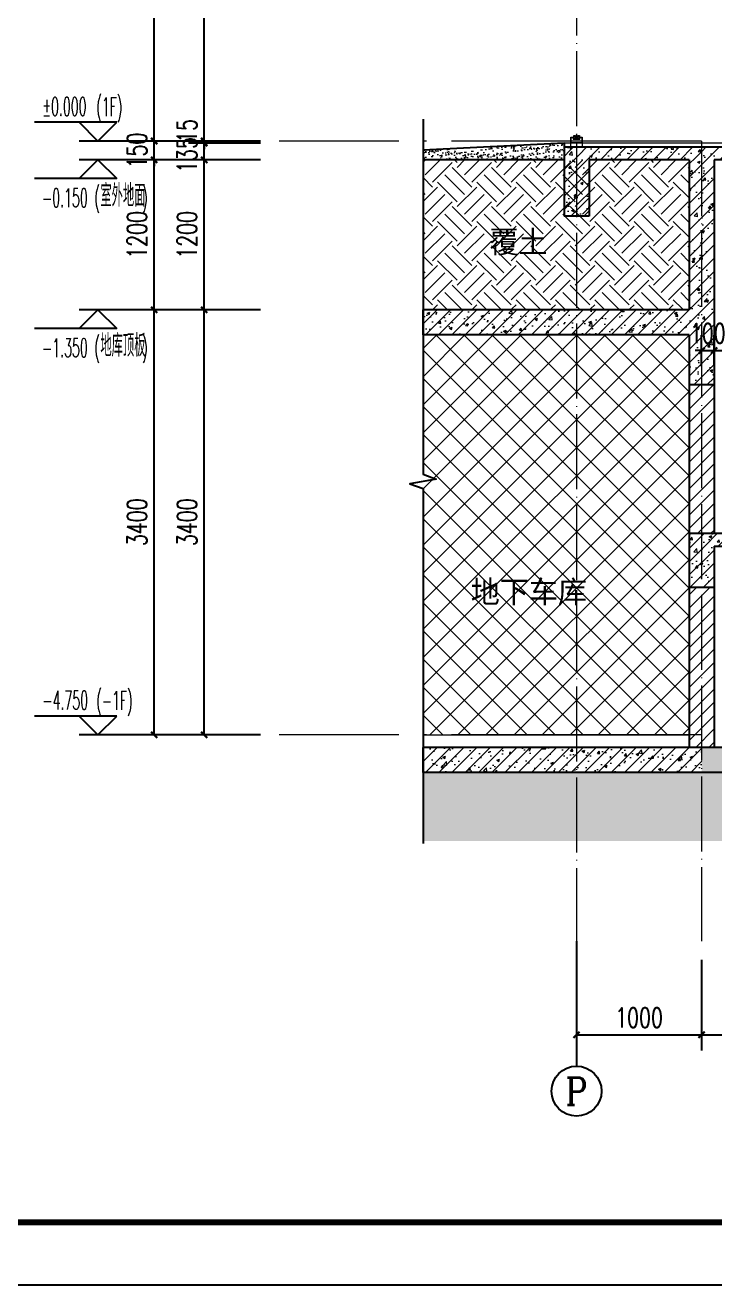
# Model space of a CAD drawing. Extents: x -1712635 to -854203, y -534641 to -21985.
# Drawn here: x -1008971 to -1003457, y -130393 to -120317 of the extents above; entities that cross this region are included whole.
import ezdxf
from ezdxf.enums import TextEntityAlignment as Align

# ---------------------------------------------------------------- set-up
doc = ezdxf.new("R2010")
doc.units = 0
doc.header["$LTSCALE"] = 1000
doc.linetypes.add('DOTE', pattern=[2.42, 2, -0.2, 0.02, -0.2])
doc.layers.get('0').update_dxf_attribs({"linetype": 'CONTINUOUS'})
doc.layers.get('Defpoints').update_dxf_attribs({"linetype": 'CONTINUOUS'})
for name, color, linetype in [('-TK', 7, 'CONTINUOUS'), ('A-AXIS_TEXT', 7, 'CONTINUOUS'), ('AXIS', 3, 'CONTINUOUS'), ('DIM_ELEV', 3, 'CONTINUOUS'), ('DIM_SYMB', 3, 'CONTINUOUS'), ('PUB_DIM', 3, 'CONTINUOUS'), ('PUB_TEXT', 2, 'CONTINUOUS'), ('WALL', 2, 'CONTINUOUS'), ('尺寸标注', 86, 'CONTINUOUS'), ('看线', 251, 'CONTINUOUS')]:
    doc.layers.add(name, color=color, linetype=linetype)
for name, color, linetype, lineweight in [('AXIS_TEXT', 7, 'CONTINUOUS', 20), ('DOTE', 19, 'DOTE', 9), ('PUB_HATCH', 8, 'CONTINUOUS', 9), ('S_WINDOW', 144, 'CONTINUOUS', 15), ('内粉刷', 37, 'CONTINUOUS', 9), ('填充', 251, 'CONTINUOUS', 5), ('细细', 250, 'CONTINUOUS', 0)]:
    doc.layers.add(name, color=color, linetype=linetype, lineweight=lineweight)
doc.styles.add('_TCH_AXIS', font='COMPLEX', dxfattribs={"bigfont": 'GBCBIG'})
doc.styles.add('_TCH_DIM', font='SIMPLEX.shx', dxfattribs={"width": 0.7, "bigfont": 'GBCBIG.shx'})
doc.styles.add('_TCH_DIM_T3', font='SIMPLEX', dxfattribs={"width": 0.705882, "bigfont": 'GBCBIG'})
doc.styles.add('COMPLEX', font='COMPLEX')
doc.dimstyles.new('_TCH_ARCH&&50', dxfattribs={"dimtxt": 157.5, "dimasz": 50, "dimexe": 125, "dimexo": 150, "dimgap": 58.75, "dimtad": 1, "dimdec": 0, "dimzin": 0, "dimdsep": 46, "dimtxsty": '_TCH_DIM_T3', "dimblk": 'ARCHTICK', "dimcen": 0.09, "dimclrt": 7, "dimazin": 0, "dimtfac": 1, "dimtdec": 0, "dimtix": 1, "dimtmove": 2, "dimatfit": 3, "dimldrblk": 'ARCHTICK', "dimfxl": 0, "dimtolj": 1, "dimtzin": 0, "dimarcsym": 0})
pattern_1 = [(315, (-2009027.263, -650810.5494), (-1.767766953, -1.767766953), []), (315, (-2009026.0845, -650810.5494), (-1.767766953, -1.767766953), [])]
pattern_2 = [(45, (-1144926.15, -28814.996), (-53.03301, 53.03301), []), (50, (-1144926.15, -28815), (215.17805, -18.82564), [22.5, -247.5]), (355, (-1144926.15, -28815), (-41.6254, 225.65764), [18, -198]), (100.4514, (-1144908.22, -28816.56), (173.55281, 206.83186), [19.12206, -210.34263]), (46.1842, (-1144926.15, -28755), (320.1723, -49.6557), [33.75, -371.25]), (96.6356, (-1144899.47, -28759.13), (280.3988, 292.23536), [28.6831, -315.5139]), (351.1842, (-1144926.15, -28755), (280.3986, 292.2356), [27, -297]), (21, (-1144896.15, -28770), (179.07212, -120.78567), [22.5, -247.5]), (326, (-1144896.15, -28770), (72.9946, 217.545), [18, -198]), (71.4514, (-1144881.22, -28780.06), (252.0668, 96.75915), [19.12206, -210.34263]), (37.5, (-1144926.15, -28814.996), (3.647957, 99.868156), [0, -195.6, 0, -201, 0, -198.75]), (7.5, (-1144926.15, -28815), (78.92086, 118.323514), [0, -114.6, 0, -191.1, 0, -75.75]), (327.5, (-1144993.05, -28814.996), (160.14673, -6.76646), [0, -75, 0, -234, 0, -310.5]), (317.5, (-1145023.05, -28815), (174.95585, 30.0315), [0, -97.5, 0, -155.4, 0, -220.5])]
pattern_3 = [(45, (-1144926.15, -28761.14), (-53.03303, 53.03303), [])]

# ---------------------------------------------------------------- blocks, each defined once
blk = doc.blocks.new('A1')
blk.add_lwpolyline([(0, 59400), (0, 0), (84100, 0), (84100, 59400)], close=True)
at = {"const_width": 100}
blk.add_lwpolyline([(2500, 58400), (2500, 1000), (83100, 1000), (83100, 58400)], close=True, dxfattribs=at)
blk = doc.blocks.new('_ArchTick')
at = {"color": 0, "const_width": 0.35}
blk.add_lwpolyline([(-0.5, -0.5), (0.5, 0.5)], dxfattribs=at)
blk = doc.blocks.new('*D1025')
at = {"layer": 'Defpoints', "color": 0}
for p in [(-1002063, -122920), (-1003462, -123194), (-1002063, -123194)]:
    blk.add_point(p, dxfattribs=at)
at = {"layer": '尺寸标注', "color": 0, "lineweight": -2}
for p, q in [((-1003462, -123044), (-1003463, -122795)), ((-1002063, -123044), (-1002063, -122795)), ((-1003463, -122920), (-1002063, -122920))]:
    blk.add_line(p, q, dxfattribs=at)
at = {"layer": '尺寸标注', "color": 0, "lineweight": -2, "xscale": 50, "yscale": 50, "zscale": 50}
for p, rotation in [((-1003463, -122920), 180.01210228788), ((-1002063, -122920), 0.01210228787994597)]:
    blk.add_blockref('_ArchTick', p, dxfattribs=dict(at, rotation=rotation))
at = {"layer": '尺寸标注', "color": 7, "insert": (-1002763, -122782), "char_height": 157.5, "attachment_point": 5, "rotation": 0.0121, "style": '_TCH_DIM_T3'}
blk.add_mtext('\\A1;1400', dxfattribs=at)
blk = doc.blocks.new('*D1026')
at = {"layer": 'Defpoints', "color": 0}
for p in [(-1003463, -122920), (-1003562, -123194), (-1003462, -123194)]:
    blk.add_point(p, dxfattribs=at)
at = {"layer": '尺寸标注', "color": 0, "lineweight": -2}
for p, q in [((-1003563, -123044), (-1003563, -122795)), ((-1003462, -123044), (-1003463, -122795)), ((-1003563, -122920), (-1003613, -122920)), ((-1003563, -122920), (-1003463, -122920)), ((-1003463, -122920), (-1003413, -122920))]:
    blk.add_line(p, q, dxfattribs=at)
at = {"layer": '尺寸标注', "color": 0, "lineweight": -2, "xscale": 50, "yscale": 50, "zscale": 50}
for p, rotation in [((-1003563, -122920), 0.01210228786705514), ((-1003463, -122920), 180.012102287867)]:
    blk.add_blockref('_ArchTick', p, dxfattribs=dict(at, rotation=rotation))
at = {"layer": '尺寸标注', "color": 7, "insert": (-1003513, -122782), "char_height": 157.5, "attachment_point": 5, "rotation": 0.0121, "style": '_TCH_DIM_T3'}
blk.add_mtext('\\A1;100', dxfattribs=at)
blk = doc.blocks.new('*D1043')
at = {"layer": 'AXIS', "color": 0, "lineweight": -2}
for p, q in [((-1003563, -127793), (-1003563, -128518)), ((-1002063, -127793), (-1002063, -128518)), ((-1003563, -128393), (-1002063, -128393))]:
    blk.add_line(p, q, dxfattribs=at)
at = {"layer": 'Defpoints', "color": 0}
for p in [(-1003563, -127643), (-1002063, -127643), (-1002063, -128393)]:
    blk.add_point(p, dxfattribs=at)
at = {"layer": 'AXIS', "color": 0, "lineweight": -2, "xscale": 50, "yscale": 50, "zscale": 50, "rotation": 180}
blk.add_blockref('_ArchTick', (-1003563, -128393), dxfattribs=at)
at = {"layer": 'AXIS', "color": 0, "lineweight": -2, "xscale": 50, "yscale": 50, "zscale": 50}
blk.add_blockref('_ArchTick', (-1002063, -128393), dxfattribs=at)
at = {"layer": 'AXIS', "color": 7, "insert": (-1002813, -128256), "char_height": 157.5, "attachment_point": 5, "style": '_TCH_DIM_T3'}
blk.add_mtext('\\A1;1500', dxfattribs=at)
blk = doc.blocks.new('*D1044')
at = {"layer": 'AXIS', "color": 0, "lineweight": -2}
for p, q in [((-1004563, -127793), (-1004563, -128518)), ((-1003563, -127793), (-1003563, -128518)), ((-1004563, -128393), (-1003563, -128393))]:
    blk.add_line(p, q, dxfattribs=at)
at = {"layer": 'Defpoints', "color": 0}
for p in [(-1004563, -127643), (-1003563, -127643), (-1003563, -128393)]:
    blk.add_point(p, dxfattribs=at)
at = {"layer": 'AXIS', "color": 0, "lineweight": -2, "xscale": 50, "yscale": 50, "zscale": 50, "rotation": 180}
blk.add_blockref('_ArchTick', (-1004563, -128393), dxfattribs=at)
at = {"layer": 'AXIS', "color": 0, "lineweight": -2, "xscale": 50, "yscale": 50, "zscale": 50}
blk.add_blockref('_ArchTick', (-1003563, -128393), dxfattribs=at)
at = {"layer": 'AXIS', "color": 7, "insert": (-1004063, -128256), "char_height": 157.5, "attachment_point": 5, "style": '_TCH_DIM_T3'}
blk.add_mtext('\\A1;1000', dxfattribs=at)
blk = doc.blocks.new('*D1051')
at = {"layer": 'Defpoints', "color": 0}
for p in [(-1007540, -122593), (-1006940, -122593), (-1006940, -125993)]:
    blk.add_point(p, dxfattribs=at)
at = {"layer": 'PUB_DIM', "color": 0, "lineweight": -2}
for p, q in [((-1007090, -122593), (-1007665, -122593)), ((-1007540, -125993), (-1007540, -122593)), ((-1007090, -125993), (-1007665, -125993))]:
    blk.add_line(p, q, dxfattribs=at)
at = {"layer": 'PUB_DIM', "color": 0, "lineweight": -2, "xscale": 50, "yscale": 50, "zscale": 50}
for p, rotation in [((-1007540, -122593), 90), ((-1007540, -125993), 270)]:
    blk.add_blockref('_ArchTick', p, dxfattribs=dict(at, rotation=rotation))
at = {"layer": 'PUB_DIM', "color": 7, "insert": (-1007677, -124293), "char_height": 157.5, "attachment_point": 5, "rotation": 90, "style": '_TCH_DIM_T3'}
blk.add_mtext('\\A1;3400', dxfattribs=at)
blk = doc.blocks.new('*D1052')
at = {"layer": 'Defpoints', "color": 0}
for p in [(-1007540, -121394), (-1006940, -121394), (-1006940, -122593)]:
    blk.add_point(p, dxfattribs=at)
at = {"layer": 'PUB_DIM', "color": 0, "lineweight": -2}
for p, q in [((-1007090, -121394), (-1007665, -121394)), ((-1007540, -122593), (-1007540, -121394)), ((-1007090, -122593), (-1007665, -122593))]:
    blk.add_line(p, q, dxfattribs=at)
at = {"layer": 'PUB_DIM', "color": 0, "lineweight": -2, "xscale": 50, "yscale": 50, "zscale": 50}
for p, rotation in [((-1007540, -121394), 90), ((-1007540, -122593), 270)]:
    blk.add_blockref('_ArchTick', p, dxfattribs=dict(at, rotation=rotation))
at = {"layer": 'PUB_DIM', "color": 7, "insert": (-1007677, -121994), "char_height": 157.5, "attachment_point": 5, "rotation": 90, "style": '_TCH_DIM_T3'}
blk.add_mtext('\\A1;1200', dxfattribs=at)
blk = doc.blocks.new('*D1053')
at = {"layer": 'Defpoints', "color": 0}
for p in [(-1007540, -121259), (-1006940, -121259), (-1006940, -121394)]:
    blk.add_point(p, dxfattribs=at)
at = {"layer": 'PUB_DIM', "color": 0, "lineweight": -2}
for p, q in [((-1007090, -121259), (-1007665, -121259)), ((-1007540, -121394), (-1007540, -121259)), ((-1007090, -121394), (-1007665, -121394))]:
    blk.add_line(p, q, dxfattribs=at)
at = {"layer": 'PUB_DIM', "color": 0, "lineweight": -2, "xscale": 50, "yscale": 50, "zscale": 50}
for p, rotation in [((-1007540, -121259), 90), ((-1007540, -121394), 270)]:
    blk.add_blockref('_ArchTick', p, dxfattribs=dict(at, rotation=rotation))
at = {"layer": 'PUB_DIM', "color": 7, "insert": (-1007677, -121355), "char_height": 157.5, "attachment_point": 5, "rotation": 90, "style": '_TCH_DIM_T3'}
blk.add_mtext('\\A1;135', dxfattribs=at)
blk = doc.blocks.new('*D1054')
at = {"layer": 'Defpoints', "color": 0}
for p in [(-1007540, -121243), (-1006940, -121243), (-1006940, -121259)]:
    blk.add_point(p, dxfattribs=at)
at = {"layer": 'PUB_DIM', "color": 0, "lineweight": -2}
for p, q in [((-1007540, -121243), (-1007540, -121193)), ((-1007090, -121243), (-1007665, -121243)), ((-1007090, -121259), (-1007665, -121259)), ((-1007540, -121259), (-1007540, -121243)), ((-1007540, -121259), (-1007540, -121309))]:
    blk.add_line(p, q, dxfattribs=at)
at = {"layer": 'PUB_DIM', "color": 0, "lineweight": -2, "xscale": 50, "yscale": 50, "zscale": 50}
for p, rotation in [((-1007540, -121243), 270), ((-1007540, -121259), 90)]:
    blk.add_blockref('_ArchTick', p, dxfattribs=dict(at, rotation=rotation))
at = {"layer": 'PUB_DIM', "color": 7, "insert": (-1007677, -121162), "char_height": 157.5, "attachment_point": 5, "rotation": 90, "style": '_TCH_DIM_T3'}
blk.add_mtext('\\A1;15', dxfattribs=at)
blk = doc.blocks.new('*D1055')
at = {"layer": 'Defpoints', "color": 0}
for p in [(-1007540, -118593), (-1006940, -118593), (-1006940, -121243)]:
    blk.add_point(p, dxfattribs=at)
at = {"layer": 'PUB_DIM', "color": 0, "lineweight": -2}
for p, q in [((-1007090, -118593), (-1007665, -118593)), ((-1007540, -121243), (-1007540, -118593)), ((-1007090, -121243), (-1007665, -121243))]:
    blk.add_line(p, q, dxfattribs=at)
at = {"layer": 'PUB_DIM', "color": 0, "lineweight": -2, "xscale": 50, "yscale": 50, "zscale": 50}
for p, rotation in [((-1007540, -118593), 90), ((-1007540, -121243), 270)]:
    blk.add_blockref('_ArchTick', p, dxfattribs=dict(at, rotation=rotation))
at = {"layer": 'PUB_DIM', "color": 7, "insert": (-1007677, -119918), "char_height": 157.5, "attachment_point": 5, "rotation": 90, "style": '_TCH_DIM_T3'}
blk.add_mtext('\\A1;2650', dxfattribs=at)
blk = doc.blocks.new('*D1075')
at = {"layer": 'Defpoints', "color": 0}
for p in [(-1007940, -122593), (-1006940, -122593), (-1006940, -125993)]:
    blk.add_point(p, dxfattribs=at)
at = {"layer": 'PUB_DIM', "color": 0, "lineweight": -2}
for p, q in [((-1007090, -122593), (-1008065, -122593)), ((-1007940, -125993), (-1007940, -122593)), ((-1007090, -125993), (-1008065, -125993))]:
    blk.add_line(p, q, dxfattribs=at)
at = {"layer": 'PUB_DIM', "color": 0, "lineweight": -2, "xscale": 50, "yscale": 50, "zscale": 50}
for p, rotation in [((-1007940, -122593), 90), ((-1007940, -125993), 270)]:
    blk.add_blockref('_ArchTick', p, dxfattribs=dict(at, rotation=rotation))
at = {"layer": 'PUB_DIM', "color": 7, "insert": (-1008077, -124293), "char_height": 157.5, "attachment_point": 5, "rotation": 90, "style": '_TCH_DIM_T3'}
blk.add_mtext('\\A1;3400', dxfattribs=at)
blk = doc.blocks.new('*D1076')
at = {"layer": 'Defpoints', "color": 0}
for p in [(-1007940, -121394), (-1006940, -121394), (-1006940, -122593)]:
    blk.add_point(p, dxfattribs=at)
at = {"layer": 'PUB_DIM', "color": 0, "lineweight": -2}
for p, q in [((-1007090, -121394), (-1008065, -121394)), ((-1007940, -122593), (-1007940, -121394)), ((-1007090, -122593), (-1008065, -122593))]:
    blk.add_line(p, q, dxfattribs=at)
at = {"layer": 'PUB_DIM', "color": 0, "lineweight": -2, "xscale": 50, "yscale": 50, "zscale": 50}
for p, rotation in [((-1007940, -121394), 90), ((-1007940, -122593), 270)]:
    blk.add_blockref('_ArchTick', p, dxfattribs=dict(at, rotation=rotation))
at = {"layer": 'PUB_DIM', "color": 7, "insert": (-1008077, -121994), "char_height": 157.5, "attachment_point": 5, "rotation": 90, "style": '_TCH_DIM_T3'}
blk.add_mtext('\\A1;1200', dxfattribs=at)
blk = doc.blocks.new('*D1077')
at = {"layer": 'Defpoints', "color": 0}
for p in [(-1007940, -121243), (-1006940, -121243), (-1006940, -121394)]:
    blk.add_point(p, dxfattribs=at)
at = {"layer": 'PUB_DIM', "color": 0, "lineweight": -2}
for p, q in [((-1007940, -121243), (-1007940, -121193)), ((-1007090, -121243), (-1008065, -121243)), ((-1007940, -121394), (-1007940, -121243)), ((-1007090, -121394), (-1008065, -121394)), ((-1007940, -121394), (-1007940, -121444))]:
    blk.add_line(p, q, dxfattribs=at)
at = {"layer": 'PUB_DIM', "color": 0, "lineweight": -2, "xscale": 50, "yscale": 50, "zscale": 50}
for p, rotation in [((-1007940, -121243), 270), ((-1007940, -121394), 90)]:
    blk.add_blockref('_ArchTick', p, dxfattribs=dict(at, rotation=rotation))
at = {"layer": 'PUB_DIM', "color": 7, "insert": (-1008077, -121319), "char_height": 157.5, "attachment_point": 5, "rotation": 90, "style": '_TCH_DIM_T3'}
blk.add_mtext('\\A1;150', dxfattribs=at)
blk = doc.blocks.new('*D1078')
at = {"layer": 'Defpoints', "color": 0}
for p in [(-1007940, -118343), (-1006940, -118343), (-1006940, -121243)]:
    blk.add_point(p, dxfattribs=at)
at = {"layer": 'PUB_DIM', "color": 0, "lineweight": -2}
for p, q in [((-1007090, -118343), (-1008065, -118343)), ((-1007940, -121243), (-1007940, -118343)), ((-1007090, -121243), (-1008065, -121243))]:
    blk.add_line(p, q, dxfattribs=at)
at = {"layer": 'PUB_DIM', "color": 0, "lineweight": -2, "xscale": 50, "yscale": 50, "zscale": 50}
for p, rotation in [((-1007940, -118343), 90), ((-1007940, -121243), 270)]:
    blk.add_blockref('_ArchTick', p, dxfattribs=dict(at, rotation=rotation))
at = {"layer": 'PUB_DIM', "color": 7, "insert": (-1008077, -119793), "char_height": 157.5, "attachment_point": 5, "rotation": 90, "style": '_TCH_DIM_T3'}
blk.add_mtext('\\A1;2900', dxfattribs=at)
blk = doc.blocks.new('_AXISO')
blk.add_circle((0, 0), 0.5)
at = {"layer": 'A-AXIS_TEXT', "style": 'COMPLEX', "width": 1.041667}
blk.add_attdef('A', text='', height=0.56, dxfattribs=at).set_placement((-0.25, -0.28), (0.25, -0.28), align=Align.FIT)

msp = doc.modelspace()

# ---------------------------------------------------------------- hatches: boundary and pattern name
at = {"layer": 'PUB_HATCH'}
h = msp.add_hatch(dxfattribs=at)
h.set_pattern_fill('钢筋混凝土', color=256, scale=30, style=0)
h.set_pattern_definition(pattern_2)
h.paths.add_polyline_path([(-1004462.02, -121393.41), (-1004661.84, -121293.41), (-1004662.82, -121843.23), (-1004462.82, -121843.59)])
h = msp.add_hatch(dxfattribs=at)
h.set_pattern_fill('钢筋混凝土', color=256, scale=30, style=0)
h.set_pattern_definition(pattern_2)
h.paths.add_polyline_path([(-1003561.38, -121360.08), (-1003561.34, -121293.41), (-1004661.84, -121293.41), (-1004462.02, -121393.41), (-1003661.41, -121393.41)])
h = msp.add_hatch(dxfattribs=at)
h.set_pattern_fill('钢筋混凝土', color=256, scale=30, style=0)
h.set_pattern_definition(pattern_2)
h.paths.add_polyline_path([(-1002062.82, -121360.08), (-1002062.82, -121293.41), (-1003561.34, -121293.41), (-1003561.38, -121360.08), (-1003461.41, -121393.41), (-1002162.82, -121393.41)])
h = msp.add_hatch(dxfattribs=at)
h.set_pattern_fill('钢筋混凝土', color=256, scale=30, style=0)
h.set_pattern_definition(pattern_2)
h.paths.add_polyline_path([(-1003561.38, -121360.08), (-1003661.41, -121393.41), (-1003662.22, -122593.41), (-1003595.6, -122660.1), (-1003462.22, -122593.48), (-1003461.41, -121393.41)])
h = msp.add_hatch(dxfattribs=at)
h.set_pattern_fill('钢筋混凝土', color=256, scale=30, style=0)
h.set_pattern_definition(pattern_2)
h.paths.add_polyline_path([(-1003595.6, -122660.1), (-1003662.22, -122593.41), (-1005789.83, -122593.41), (-1005789.83, -122793.41), (-1003662.36, -122793.41)])
h = msp.add_hatch(dxfattribs=at)
h.set_pattern_fill('钢筋混凝土', color=256, scale=30, style=0)
h.set_pattern_definition(pattern_2)
h.paths.add_polyline_path([(-1003595.6, -122660.1), (-1003662.36, -122793.41), (-1003662.63, -123193.27), (-1003462.63, -123193.4), (-1003462.22, -122593.48)])
h = msp.add_hatch(dxfattribs=at)
h.set_pattern_fill('普通砖', color=256, scale=30, style=0)
h.set_pattern_definition(pattern_3)
h.paths.add_polyline_path([(-1003562.82, -124383.41), (-1003462.82, -124383.41), (-1003462.63, -123193.47), (-1003662.63, -123193.44), (-1003662.82, -124383.4)])
h = msp.add_hatch(dxfattribs=at)
h.set_pattern_fill('钢筋混凝土', color=256, scale=30, style=0)
h.set_pattern_definition(pattern_2)
h.paths.add_polyline_path([(-1003462.65, -124483.41), (-1003562.82, -124483.45), (-1003562.82, -124383.41), (-1003662.82, -124383.58), (-1003662.07, -124815.3), (-1003462.07, -124814.95)])
h = msp.add_hatch(dxfattribs=at)
h.set_pattern_fill('钢筋混凝土', color=256, scale=30, style=0)
h.set_pattern_definition(pattern_2)
h.paths.add_polyline_path([(-1003562.82, -124383.41), (-1003462.82, -124383.41), (-1003462.82, -124383.24)])
h = msp.add_hatch(dxfattribs=at)
h.set_pattern_fill('钢筋混凝土', color=256, scale=30, style=0)
h.set_pattern_definition(pattern_2)
h.paths.add_polyline_path([(-1003562.82, -124383.41), (-1003562.82, -124483.45), (-1002162.45, -124482.96), (-1002162.45, -124788.96), (-1001962.45, -124789.41), (-1001962.45, -124664.44), (-999813.26, -126011.82), (-999813.26, -126093.41), (-999622.45, -126093.41), (-999622.45, -125850.41), (-999882.45, -125850.41), (-999882.45, -125687.41), (-1000142.45, -125687.41), (-1000142.45, -125524.41), (-1000402.45, -125524.41), (-1000402.45, -125361.41), (-1000662.45, -125361.41), (-1000662.45, -125198.41), (-1000922.45, -125198.41), (-1000922.45, -125035.41), (-1001182.45, -125035.41), (-1001182.45, -124872.41), (-1001442.45, -124872.41), (-1001442.45, -124709.41), (-1001702.45, -124709.41), (-1001702.45, -124546.41), (-1001962.45, -124546.41), (-1001962.45, -124383.41)])
h = msp.add_hatch(dxfattribs=at)
h.set_pattern_fill('普通砖', color=256, scale=30, style=0)
h.set_pattern_definition(pattern_3)
h.paths.add_polyline_path([(-1003461.97, -124815), (-1003661.97, -124815.08), (-1003661.44, -126093.41), (-1003461.44, -126093.41)])
h = msp.add_hatch(dxfattribs=at)
h.set_pattern_fill('钢筋混凝土', color=256, scale=30, style=0)
h.set_pattern_definition(pattern_2)
h.paths.add_polyline_path([(-1003561.44, -126293.41), (-1003561.44, -126093.41), (-1005789.83, -126093.41), (-1005789.83, -126293.41)])
h = msp.add_hatch(dxfattribs=at)
h.set_pattern_fill('钢筋混凝土', color=256, scale=30, style=0)
h.set_pattern_definition(pattern_2)
h.paths.add_polyline_path([(-996062.82, -126293.41), (-995862.82, -126093.41), (-1003561.44, -126093.41), (-1003561.44, -126293.41)])
at = {"layer": '填充'}
h = msp.add_hatch(dxfattribs=at)
h.set_pattern_fill('AR-CONC', color=256, scale=50, style=0)
h.set_pattern_definition([(50, (-15592260.82, -5477151.13), (91.0923345, -7.96954277), [9.525, -104.775]), (355, (-15592260.82, -5477151.13), (-17.621413, 95.52832144), [7.62, -83.82]), (100.451, (-15592253.23, -5477151.795), (73.47125083, 87.5583439), [8.095, -89.045]), (46.1842, (-15592260.82, -5477125.73), (135.53952045, -21.021164), [14.2875, -157.1625]), (96.6356, (-15592249.52, -5477127.48), (118.7021172, 123.712778), [12.1425, -133.5675]), (351.184, (-15592260.82, -5477125.73), (118.7023029, 123.7125589), [11.43, -125.73]), (21, (-15592248.12, -5477132.08), (75.8074399, -51.13275926), [9.525, -104.775]), (326, (-15592248.12, -5477132.08), (30.9010142, 92.09398306), [7.62, -83.82]), (71.4514, (-15592241.8, -5477136.34), (106.7082454, 40.96142886), [8.095, -89.045]), (37.5, (-15592260.817, -5477151.13), (1.544301625, 42.277519437), [0, -82.804, 0, -85.09, 0, -84.1375]), (7.5, (-15592260.817, -5477151.13), (33.40983126, 50.09028741), [0, -48.514, 0, -80.899, 0, -32.0675]), (327.5, (-15592289.138, -5477151.13), (67.79529758, -2.864372), [0, -31.75, 0, -99.06, 0, -131.445]), (317.5, (-15592301.84, -5477151.13), (74.0645907, 12.71324552), [0, -41.275, 0, -65.786, 0, -93.345])])
h.paths.add_polyline_path([(-1005789.83, -121314.73), (-1005789.83, -121393.04), (-1004662.8, -121393.05), (-1004662.8, -121258.62)])
h = msp.add_hatch(dxfattribs=at)
h.set_pattern_fill('EARTH', color=250, scale=70, angle=45, style=0)
h.set_pattern_definition([(45, (-1803116.15, -507857.67), (0, 314.308964), [222.25, -222.25]), (45, (-1803175.08, -507798.74), (0, 314.308964), [222.25, -222.25]), (45, (-1803234.01, -507739.8), (0, 314.308964), [222.25, -222.25]), (135, (-1803234.01, -507700.52), (-314.308964, 0), [222.25, -222.25]), (135, (-1803175.08, -507641.58), (-314.308964, 0), [222.25, -222.25]), (135, (-1803116.15, -507582.65), (-314.308964, 0), [222.25, -222.25])])
edge = h.paths.add_edge_path()
edge.add_line((-1005789.83, -121393.42), (-1005789.83, -122586.7))
edge.add_line((-1005789.83, -122586.7), (-1003662.22, -122586.85))
edge.add_line((-1003661.81, -122590.07), (-1003661.82, -121396.75))
edge.add_line((-1003661.82, -121396.75), (-1005789.83, -121393.42))
h = msp.add_hatch(dxfattribs=at)
h.set_pattern_fill('ANSI37', color=196, scale=100, style=0)
h.set_pattern_definition([(45, (-2291095.7, -630744.2), (-112.253202, 112.253202), []), (135, (-2291095.7, -630744.2), (-112.253202, -112.253202), [])])
edge = h.paths.add_edge_path()
edge.add_line((-1005547.16, -122793.41), (-1005789.85, -122793.41))
edge.add_line((-1005789.85, -122793.41), (-1005789.87, -125993.41))
edge.add_line((-1005789.87, -125993.41), (-1003761.91, -125993.41))
edge.add_line((-1003662.56, -125993.16), (-1003662.56, -122793.16))
edge.add_line((-1003662.56, -122793.16), (-1005547.16, -122793.41))
h = msp.add_hatch(dxfattribs=at)
h.set_pattern_fill('EARTH', color=250, scale=50, angle=45, style=0)
h.set_pattern_definition([(45, (-1159484.85, 10790.66), (0, 224.5064), [158.75, -158.75]), (45, (-1159526.94, 10832.75), (0, 224.5064), [158.75, -158.75]), (45, (-1159569.04, 10874.85), (0, 224.5064), [158.75, -158.75]), (135, (-1159569.04, 10902.91), (-224.5064, 0), [158.75, -158.75]), (135, (-1159526.94, 10945), (-224.5064, 0), [158.75, -158.75]), (135, (-1159484.85, 10987.1), (-224.5064, 0), [158.75, -158.75])])
h.paths.add_polyline_path([(-1005789.83, -126843.31), (-1005789.83, -126293.06), (-996062.82, -126293.06), (-996062.82, -126843.31)])
at = {"layer": '细细'}
h = msp.add_hatch(dxfattribs=at)
h.set_pattern_fill('金属', color=256, style=0)
h.set_pattern_definition(pattern_1)
h.paths.add_polyline_path([(-1004517.86, -121213.61), (-1004537.86, -121213.61), (-1004537.86, -121227.11), (-1004587.86, -121227.11), (-1004587.86, -121213.61), (-1004607.86, -121213.61), (-1004607.86, -121258.61), (-1004517.86, -121258.61)])
h.paths.add_polyline_path([(-1004535.86, -121229.11), (-1004535.86, -121215.61), (-1004519.86, -121215.61), (-1004519.86, -121256.61), (-1004605.86, -121256.61), (-1004605.86, -121215.61), (-1004589.86, -121215.61), (-1004589.86, -121229.11)], flags=16)
h = msp.add_hatch(dxfattribs=at)
h.set_pattern_fill('金属', color=256, style=0)
h.set_pattern_definition(pattern_1)
h.paths.add_polyline_path([(-1004585.36, -121225.11), (-1004585.36, -121200.11), (-1004573.36, -121200.11), (-1004573.36, -121210.11), (-1004552.36, -121210.11), (-1004552.36, -121200.11), (-1004540.36, -121200.11), (-1004540.36, -121225.11)])
h.paths.add_polyline_path([(-1004542.36, -121223.11), (-1004542.36, -121202.11), (-1004550.36, -121202.11), (-1004550.36, -121212.11), (-1004575.36, -121212.11), (-1004575.36, -121202.11), (-1004583.36, -121202.11), (-1004583.36, -121223.11)], flags=16)
h = msp.add_hatch(color=256, dxfattribs=at)
edge = h.paths.add_edge_path()
edge.add_line((-1004558.36, -121210.11), (-1004558.36, -121198.11))
edge.add_arc((-1004562.86, -121189.82), 9.44, 241.517547, 298.482453, ccw=False)
edge.add_line((-1004567.36, -121198.11), (-1004567.36, -121210.11))
edge.add_arc((-1004562.86, -121218.4), 9.44, 61.517547, 118.482453, ccw=False)

# ---------------------------------------------------------------- linework, layer by layer
at = {"layer": 'AXIS'}
msp.add_line((-1004562.82, -127643.41), (-1004562.82, -128643.41), dxfattribs=at)
at = {"layer": 'DIM_ELEV'}
for p, q in [((-1008239.83, -121093.41), (-1008895.83, -121093.41)), ((-1008389.83, -121243.41), (-1008539.83, -121093.41)), ((-1008389.83, -121243.41), (-1008239.83, -121093.41)), ((-1007539.83, -121243.41), (-1008539.83, -121243.41)), ((-1008389.83, -121393.88), (-1008539.83, -121543.88)), ((-1007539.83, -121393.88), (-1008539.83, -121393.88)), ((-1008389.83, -121393.88), (-1008239.83, -121543.88)), ((-1008239.83, -121543.88), (-1008895.83, -121543.88)), ((-1008389.83, -122593.41), (-1008539.83, -122743.41)), ((-1007539.83, -122593.41), (-1008539.83, -122593.41)), ((-1008389.83, -122593.41), (-1008239.83, -122743.41)), ((-1008239.83, -122743.41), (-1008895.83, -122743.41)), ((-1008239.83, -125843.41), (-1008895.83, -125843.41)), ((-1008389.83, -125993.41), (-1008539.83, -125843.41)), ((-1008389.83, -125993.41), (-1008239.83, -125843.41)), ((-1007539.83, -125993.41), (-1008539.83, -125993.41))]:
    msp.add_line(p, q, dxfattribs=at)
at = {"layer": 'DIM_SYMB'}
msp.add_lwpolyline([(-1005789.83, -121069.1), (-1005789.83, -123909.4), (-1005684.83, -123947.61), (-1005894.83, -123984.64), (-1005789.83, -124021.9), (-1005789.83, -126862.19)], dxfattribs=at)
at = {"layer": 'DOTE', "linetype": 'DOTE', "ltscale": 0.3}
for p, q in [((-1004562.82, -115443.41), (-1004562.82, -127643.41)), ((-1003562.82, -121243.41), (-1003562.82, -127643.41))]:
    msp.add_line(p, q, dxfattribs=at)
at = {"layer": 'DOTE', "linetype": 'DOTE'}
for p, q in [((-991462.77, -121243.41), (-1006939.83, -121243.41)), ((-991462.77, -125993.41), (-1006939.83, -125993.41))]:
    msp.add_line(p, q, dxfattribs=at)
at = {"layer": 'S_WINDOW'}
for points in [[(-1004607.86, -121258.61), (-1004607.86, -121213.61), (-1004587.86, -121213.61), (-1004587.86, -121227.11), (-1004537.86, -121227.11), (-1004537.86, -121213.61), (-1004517.86, -121213.61), (-1004517.86, -121258.61)], [(-1004605.86, -121256.61), (-1004605.86, -121215.61), (-1004589.86, -121215.61), (-1004589.86, -121229.11), (-1004535.86, -121229.11), (-1004535.86, -121215.61), (-1004519.86, -121215.61), (-1004519.86, -121256.61)], [(-1004585.36, -121225.11), (-1004585.36, -121200.11), (-1004573.36, -121200.11), (-1004573.36, -121210.11), (-1004552.36, -121210.11), (-1004552.36, -121200.11), (-1004540.36, -121200.11), (-1004540.36, -121225.11)], [(-1004583.36, -121223.11), (-1004583.36, -121202.11), (-1004575.36, -121202.11), (-1004575.36, -121212.11), (-1004550.36, -121212.11), (-1004550.36, -121202.11), (-1004542.36, -121202.11), (-1004542.36, -121223.11)], [(-1004607.87, -121258.61), (-1004517.85, -121258.61), (-1004517.85, -121293.41), (-1004607.88, -121293.41)]]:
    msp.add_lwpolyline(points, close=True, dxfattribs=at)
at = {"layer": 'WALL'}
for p, q in [((-1004661.84, -121293.41), (-1004662.82, -121843.23)), ((-1003561.34, -121293.41), (-1004661.84, -121293.41)), ((-1002062.82, -121293.41), (-1003561.34, -121293.41)), ((-1004462.02, -121393.41), (-1004462.82, -121843.59)), ((-1003661.41, -121393.41), (-1004462.02, -121393.41)), ((-1003661.41, -121393.41), (-1003662.22, -122593.41)), ((-1003461.41, -121393.41), (-1003462.22, -122593.48)), ((-1002162.82, -121393.41), (-1003461.41, -121393.41)), ((-1004462.82, -121843.59), (-1004662.82, -121843.23)), ((-1003662.22, -122593.41), (-1005789.83, -122593.41)), ((-1005789.83, -122793.41), (-1005789.83, -122593.41)), ((-1003462.22, -122593.48), (-1003462.63, -123193.4)), ((-1003662.36, -122793.41), (-1005789.83, -122793.41)), ((-1003662.36, -122793.41), (-1003662.63, -123193.27)), ((-1003662.63, -123193.44), (-1003662.82, -124383.4)), ((-1003462.63, -123193.4), (-1003662.63, -123193.27)), ((-1003462.63, -123193.47), (-1003462.82, -124383.41)), ((-1003562.82, -124383.41), (-1003662.82, -124383.58)), ((-1003662.82, -124383.58), (-1003662.07, -124815.3)), ((-1003462.82, -124383.24), (-1003562.82, -124383.41)), ((-1003462.82, -124383.24), (-1003462.82, -124383.41)), ((-1001962.45, -124383.41), (-1003462.82, -124383.41)), ((-1003462.65, -124483.41), (-1002162.45, -124482.96)), ((-1003462.65, -124483.41), (-1003462.07, -124814.95)), ((-1003462.07, -124814.95), (-1003662.07, -124815.3)), ((-1003661.97, -124815.08), (-1003661.44, -126093.41)), ((-1003461.97, -124815), (-1003461.44, -126093.41)), ((-1003561.44, -126093.41), (-1005789.83, -126093.41)), ((-1005789.83, -126293.41), (-1005789.83, -126093.41)), ((-995862.82, -126093.41), (-1003561.44, -126093.41)), ((-1003561.44, -126293.41), (-1005789.83, -126293.41)), ((-996062.82, -126293.41), (-1003561.44, -126293.41))]:
    msp.add_line(p, q, dxfattribs=at)
at = {"layer": '内粉刷'}
for p, q in [((-1004662.8, -121258.62), (-1002162.77, -121258.41)), ((-1005789.83, -125993.41), (-1003661.91, -125993.41))]:
    msp.add_line(p, q, dxfattribs=at)
at = {"layer": '看线', "color": 32}
for p, q in [((-1005789.83, -121314.73), (-1004662.8, -121258.62)), ((-1004662.8, -121258.62), (-1004662.8, -121343.37)), ((-1004662.8, -121258.62), (-1004662.8, -121343.37)), ((-1004662.8, -121393.05), (-1005789.83, -121393.04))]:
    msp.add_line(p, q, dxfattribs=at)
at = {"layer": '细细'}
msp.add_lwpolyline([(-1004558.36, -121210.11), (-1004558.36, -121198.11, -0.25380465), (-1004567.36, -121198.11), (-1004567.36, -121210.11, -0.25380465)], format="xyb", close=True, dxfattribs=at)

# ---------------------------------------------------------------- block references
at = {"layer": '-TK', "xscale": 0.5, "yscale": 0.5, "zscale": 0.5}
msp.add_blockref('A1', (-1029287.77, -130392.79), dxfattribs=at)
at = {"layer": 'AXIS'}
ref = msp.add_blockref('_AXISO', (-1004562.82, -128843.41), dxfattribs=dict(at, xscale=400, yscale=400, zscale=400))
ref.add_attrib('A', 'P', dxfattribs={"layer": 'AXIS_TEXT', "height": 217.63, "style": '_TCH_AXIS'}).set_placement((-1004650.91, -128952.23), (-1004474.73, -128952.23), align=Align.FIT)

# ---------------------------------------------------------------- texts
at = {"layer": 'PUB_TEXT', "style": '_TCH_DIM'}
for s, height, width, p in [('%%P0.000', 148.75, 0.494118, (-1008833.83, -121040.91)), ('(1F)', 148.75, 0.494118, (-1008403.08, -121043.36)), ('(', 148.75, 0.494118, (-1008419.18, -121768.93)), ('室外地面', 178.723, 0.7, (-1008370.18, -121768.93)), (')', 148.75, 0.494118, (-1008036.57, -121768.93)), ('-0.150', 148.75, 0.494118, (-1008836.63, -121771.38)), ('-1.350', 148.75, 0.494118, (-1008836.63, -122970.91)), ('(', 148.75, 0.494118, (-1008419.18, -122968.46)), ('地库顶板', 178.723, 0.7, (-1008370.18, -122968.46)), (')', 148.75, 0.494118, (-1008036.57, -122968.46)), ('-4.750', 148.75, 0.494118, (-1008833.83, -125790.91)), ('(-1F)', 148.75, 0.494118, (-1008403.08, -125793.36))]:
    msp.add_text(s, height=height, dxfattribs=dict(at, width=width)).set_placement(p)
at = {"layer": 'PUB_TEXT'}
for s, p in [('覆土', (-1005260.35, -122139.1)), ('地下车库', (-1005408.77, -124939.11))]:
    msp.add_text(s, height=178.723, dxfattribs=at).set_placement(p)

# ---------------------------------------------------------------- dimensions: what is measured, and where the dimension line sits
at = {"layer": 'AXIS'}
for p1, p2, picture, middle in [((-1004562.82, -127643.41), (-1003562.82, -127643.41), '*D1044', (-1004062.82, -128255.91)), ((-1003562.82, -127643.41), (-1002062.82, -127643.41), '*D1043', (-1002812.82, -128255.91))]:
    dim = msp.add_aligned_dim(p1=p1, p2=p2, distance=-750, dimstyle='_TCH_ARCH&&50', dxfattribs=at)
    dim.commit()
    dim.dimension.update_dxf_attribs({"geometry": picture, "text_midpoint": middle})
at = {"layer": 'PUB_DIM'}
for p1, p2, distance, picture, middle in [((-1006939.83, -121243.41), (-1006939.83, -118343.41), 1000, '*D1078', (-1008077.33, -119793.41)), ((-1006939.83, -121243.41), (-1006939.83, -118593.41), 600, '*D1055', (-1007677.33, -119918.41)), ((-1006939.83, -121393.88), (-1006939.83, -121243.41), 1000, '*D1077', (-1008077.33, -121318.65)), ((-1006939.83, -122593.41), (-1006939.83, -121393.88), 1000, '*D1076', (-1008077.33, -121993.65)), ((-1006939.83, -122593.41), (-1006939.83, -121393.88), 600, '*D1052', (-1007677.33, -121993.65)), ((-1006939.83, -125993.41), (-1006939.83, -122593.41), 1000, '*D1075', (-1008077.33, -124293.41)), ((-1006939.83, -125993.41), (-1006939.83, -122593.41), 600, '*D1051', (-1007677.33, -124293.41))]:
    dim = msp.add_aligned_dim(p1=p1, p2=p2, distance=distance, dimstyle='_TCH_ARCH&&50', dxfattribs=at)
    dim.commit()
    dim.dimension.update_dxf_attribs({"geometry": picture, "text_midpoint": middle})
for base, p1, p2, picture, middle in [((-1007539.83, -121243.41), (-1006939.83, -121258.61), (-1006939.83, -121243.41), '*D1054', (-1007677.33, -121161.58)), ((-1007539.83, -121258.61), (-1006939.83, -121393.88), (-1006939.83, -121258.61), '*D1053', (-1007677.33, -121355.36))]:
    dim = msp.add_linear_dim(base=base, p1=p1, p2=p2, angle=90, dimstyle='_TCH_ARCH&&50', dxfattribs=at)
    dim.commit()
    dim.dimension.update_dxf_attribs({"geometry": picture, "text_midpoint": middle, "dimtype": 161})
at = {"layer": '尺寸标注', "color": 106}
for p1, p2, picture, middle in [((-1003562.48, -123194.24), (-1003462.45, -123194.22), '*D1026', (-1003512.55, -122782.38)), ((-1003462.45, -123194.22), (-1002062.82, -123193.93), '*D1025', (-1002762.72, -122782.23))]:
    dim = msp.add_aligned_dim(p1=p1, p2=p2, distance=274.35, dimstyle='_TCH_ARCH&&50', dxfattribs=at)
    dim.commit()
    dim.dimension.update_dxf_attribs({"geometry": picture, "text_midpoint": middle})

doc.saveas('drawing.dxf')
